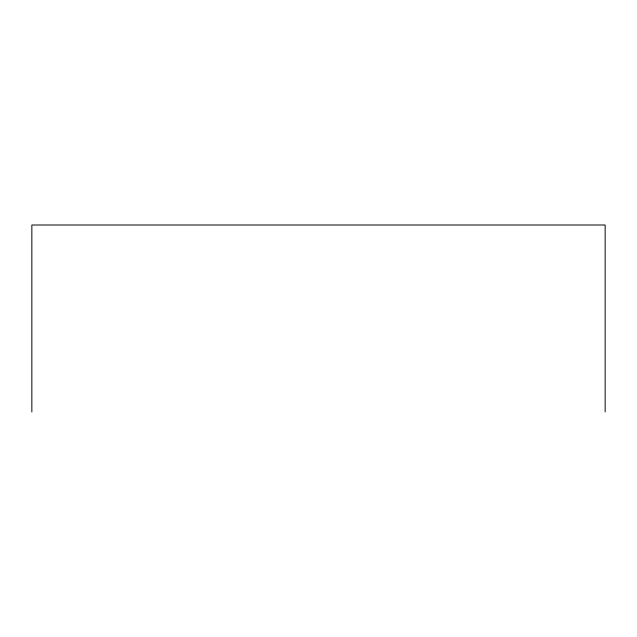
<?xml version="1.0" encoding="UTF-8"?>
<svg xmlns="http://www.w3.org/2000/svg" width="637" height="637" viewBox="0 0 637 637"><rect width="100%" height="100%" fill="white"/><g stroke="black" fill="none" stroke-linecap="round" stroke-linejoin="round"><path stroke-width="0.96" d="M605.15 411.996L605.15 225.004L31.85 225.004L31.85 411.996"/></g></svg>
